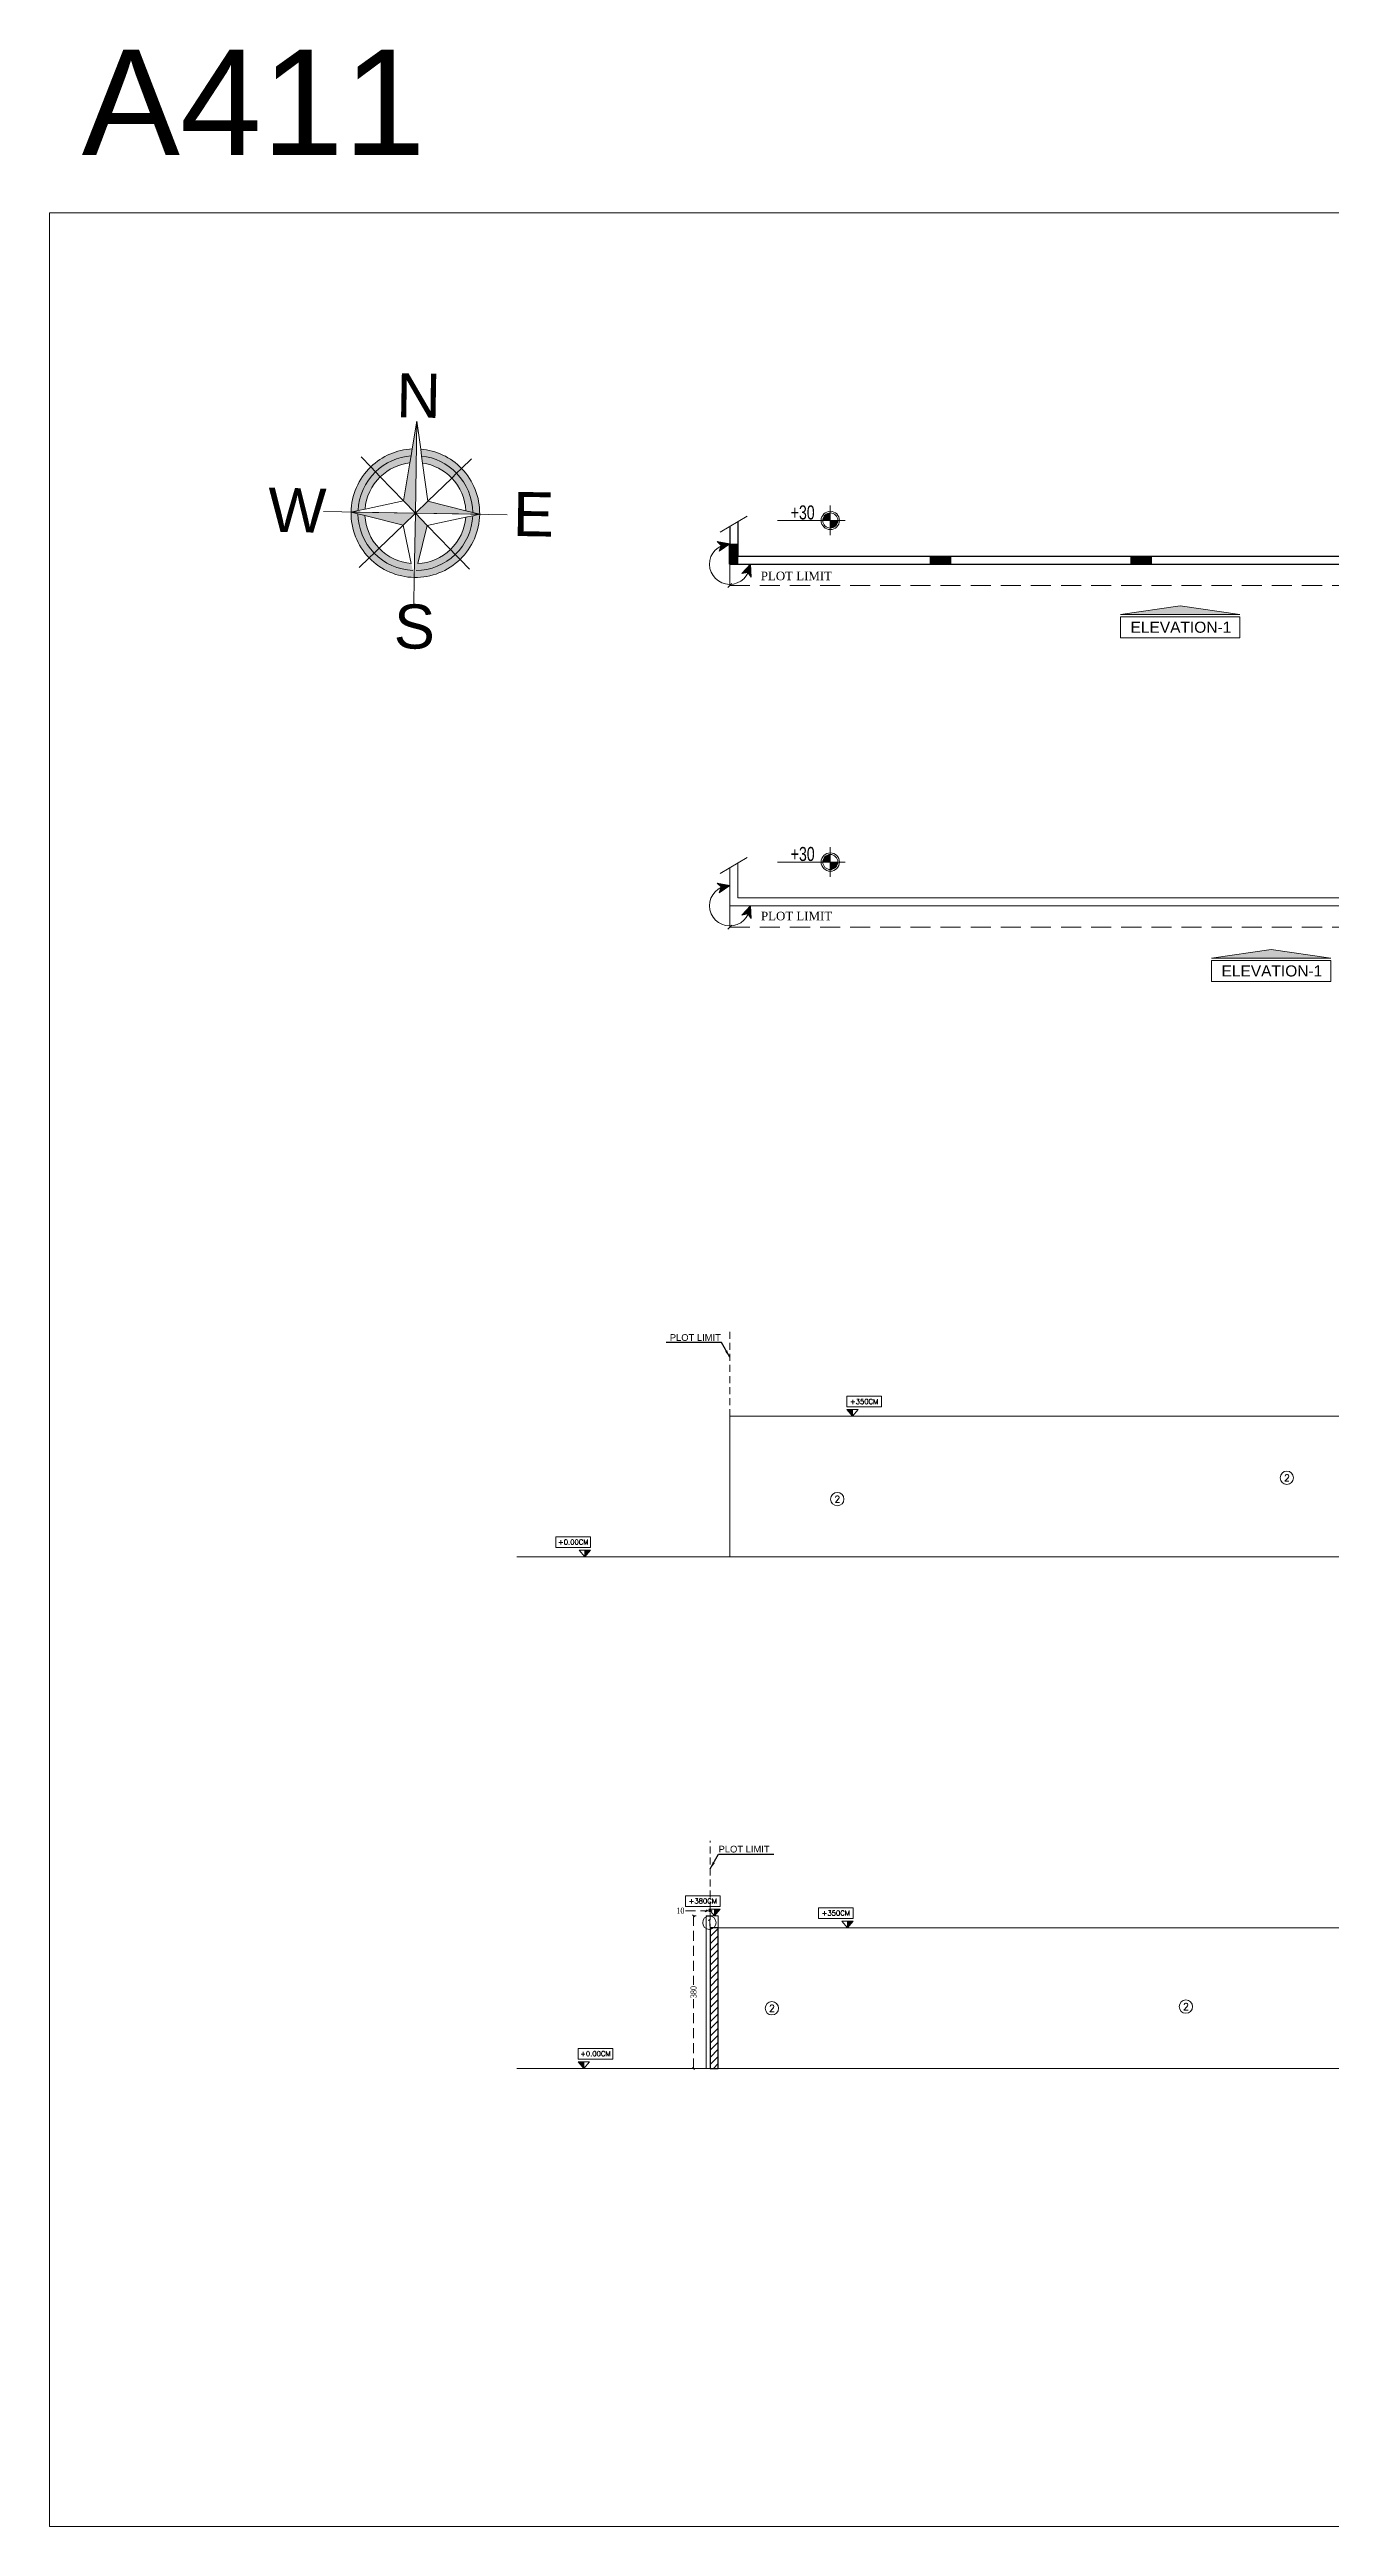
# Model space of a CAD drawing. Header units: inches. Extents: x -114 to 635, y -137 to 57.
# Drawn here: x 387 to 419, y -113.4 to -51.7 of the extents above; entities that cross this region are included whole.
import ezdxf
from ezdxf.enums import TextEntityAlignment as Align

# ---------------------------------------------------------------- set-up
doc = ezdxf.new("R2010")
doc.units = ezdxf.units.IN
doc.header["$MEASUREMENT"] = 0
doc.header["$PDMODE"] = 98
for name, pattern in [('ABOOD', [0.375, 0.25, -0.125]), ('DASHED', [0.75, 0.5, -0.25]), ('DASHED2', [0.375, 0.25, -0.125])]:
    doc.linetypes.add(name, pattern=pattern)
doc.layers.get('0').update_dxf_attribs({"lineweight": 5})
doc.layers.get('Defpoints').update_dxf_attribs({"lineweight": 5})
for name, color, linetype, lineweight in [('A-ARROW', 1, 'Continuous', 5), ('A-ELEVATION TAG', 230, 'Continuous', 5), ('A-FIN TAG', 1, 'Continuous', 9), ('A-FLOOR LINE', 5, 'Continuous', 20), ('A-HATCH SEC', 8, 'Continuous', 5), ('A-LEVEL TEXT', 3, 'Continuous', 5), ('A-PLOT LIMIT', 1, 'Continuous', 0), ('BORDER A2', 7, 'Continuous', 50), ('BOUNDARY WALL', 3, 'Continuous', 18), ('COLUMNS HATCH', 1, 'Continuous', 5), ('dim', 1, 'Continuous', 9), ('DIM.', 1, 'Continuous', 5), ('ELEVATION 02', 3, 'Continuous', 18), ('LEVEL SYMBOL', 8, 'Continuous', 5), ('LEVELS', 251, 'Continuous', 5), ('PROPOSED COLUMNS', 6, 'Continuous', 30), ('WALL PROPOSED', 7, 'Continuous', 30)]:
    doc.layers.add(name, color=color, linetype=linetype, lineweight=lineweight)
doc.styles.add('002-F.FLOOR PLAN$0$xref plans$0$ATTRIBUTE', font='BKANT.TTF')
doc.styles.add('Arial', font='arial.ttf')
doc.styles.add('BORDER', font='times.ttf', dxfattribs={"height": 0.2})
doc.styles.add('COMP', font='complex_.ttf')
doc.styles.add('ROMANS', font='romans.shx', dxfattribs={"width": 0.7})
doc.styles.add('ST', font='times.ttf', dxfattribs={"width": 0.8})
doc.styles.get("Standard").update_dxf_attribs({"font": 'arial.ttf'})
doc.styles.add('TEXTN', font='arial.ttf', dxfattribs={"height": 0.2})
doc.styles.add('TEXTS', font='arial.ttf', dxfattribs={"width": 0.8})
doc.dimstyles.new('RASH PLAN', dxfattribs={"dimtxt": 0.15, "dimasz": 0.05, "dimexe": 0, "dimexo": 0.1, "dimgap": 0.05, "dimtad": 0, "dimdec": 0, "dimlfac": 100, "dimzin": 0, "dimdsep": 46, "dimtxsty": 'ST', "dimblk": 'OBLIQUE', "dimcen": 0.09, "dimclrd": 200, "dimclre": 6, "dimclrt": 1, "dimadec": 0, "dimazin": 0, "dimtfac": 1, "dimtdec": 0, "dimtmove": 1, "dimatfit": 3, "dimldrblk": 'OBLIQUE', "dimfxl": 0, "dimtolj": 1, "dimtzin": 0, "dimlwd": -1, "dimlwe": -1, "dimarcsym": 0})
doc.dimstyles.new('SITE RASH', dxfattribs={"dimtxt": 0.3, "dimasz": 0.1, "dimexe": 0, "dimexo": 0, "dimgap": 0.05, "dimtad": 0, "dimdec": 0, "dimlfac": 100, "dimzin": 0, "dimdsep": 46, "dimtxsty": 'Arial', "dimblk": 'OBLIQUE', "dimcen": 0.05, "dimclrd": 256, "dimclre": 256, "dimclrt": 256, "dimadec": 0, "dimazin": 0, "dimtfac": 10, "dimtdec": 0, "dimtix": 1, "dimtofl": 0, "dimtmove": 1, "dimatfit": 2, "dimldrblk": 'OBLIQUE', "dimfxl": 0.05, "dimtolj": 1, "dimtzin": 0, "dimlwd": -1, "dimlwe": -1, "dimarcsym": 0})
doc.dimstyles.get("Standard").update_dxf_attribs({"dimtxt": 0.18, "dimasz": 0.18, "dimexe": 0.18, "dimexo": 0.0625, "dimgap": 0.09, "dimtad": 0, "dimtih": 1, "dimtoh": 1, "dimdec": 4, "dimzin": 0, "dimdsep": 46, "dimtxsty": 'Standard', "dimcen": 0.09, "dimadec": 0, "dimazin": 0, "dimtfac": 1, "dimtdec": 4, "dimtofl": 0, "dimtmove": 0, "dimatfit": 3, "dimfxl": 1, "dimtolj": 1, "dimtzin": 0, "dimarcsym": 0})

# ---------------------------------------------------------------- blocks, each defined once
blk = doc.blocks.new('_Oblique')
at = {"color": 0, "lineweight": -2}
blk.add_line((-0.5, -0.5), (0.5, 0.5), dxfattribs=at)
blk = doc.blocks.new('*D885')
at = {"layer": 'Defpoints', "color": 0, "transparency": 16777216}
for p in [(403.9759127992073, -73.06430522100902), (439.9759127992072, -73.06430522100902), (439.9759127992072, -73.59538393879322)]:
    blk.add_point(p, dxfattribs=at)
at = {"layer": 'dim', "transparency": 16777216}
for p, q in [((403.9759127992073, -73.06430522100902), (403.9759127992073, -73.59538393879322)), ((439.9759127992072, -73.06430522100902), (439.9759127992072, -73.59538393879322))]:
    blk.add_line(p, q, dxfattribs=at)
at = {"layer": 'dim', "linetype": 'DASHED', "transparency": 16777216}
for p, q in [((403.9759127992073, -73.59538393879322), (421.4785730993436, -73.59538393879322)), ((439.9759127992072, -73.59538393879322), (422.4732524990708, -73.59538393879322))]:
    blk.add_line(p, q, dxfattribs=at)
at = {"layer": 'dim', "transparency": 16777216, "xscale": 0.1, "yscale": 0.1, "zscale": 0.1, "rotation": 180}
blk.add_blockref('_Oblique', (403.9759127992073, -73.59538393879322), dxfattribs=at)
at = {"layer": 'dim', "transparency": 16777216, "xscale": 0.1, "yscale": 0.1, "zscale": 0.1}
blk.add_blockref('_Oblique', (439.9759127992072, -73.59538393879322), dxfattribs=at)
at = {"layer": 'dim', "transparency": 16777216, "insert": (421.9759127992072, -73.59538393879322), "char_height": 0.3, "attachment_point": 5, "style": 'Arial'}
blk.add_mtext('\\A1;3600', dxfattribs=at)
blk = doc.blocks.new('002-F.FLOOR PLAN$0$xref plans$0$LVL-PL')
h = blk.add_hatch(color=256)
h.paths.add_polyline_path([(0, 0.1233333333366318), (0, 0), (0.1233333333366318, 0, 0.4142135623713494)])
h.paths.add_polyline_path([(0, 3.638e-12), (-0.1233333333366318, 0, 0.4142135623713494), (0, -0.1233333333366318)])
for p, q in [((0.1999999999970896, 0), (-0.2423931623925455, 0)), ((0, 0.2423931623961835), (0, -0.2423931623961835)), ((0, 0), (0.8647632531776706, 0))]:
    blk.add_line(p, q)
for radius in [0.1500000000046361, 0.1233333333369346]:
    blk.add_circle((0, 0), radius)
at = {"style": '002-F.FLOOR PLAN$0$xref plans$0$ATTRIBUTE', "width": 0.75, "flags": 12}
for tag, p in [('LEVEL', (0.5169967120220919, 0.1508291632280816)), ('POSITION', (0.5169967120148158, -0.1541315465772186))]:
    blk.add_attdef(tag, text='', height=0.2, dxfattribs=at).set_placement(p, align=Align.MIDDLE)
blk = doc.blocks.new('*D887')
at = {"layer": 'Defpoints', "color": 0, "transparency": 16777216}
for p in [(403.9759127992073, -64.56124309815834), (439.9759127992072, -64.56124309815834), (439.9759127992072, -65.09232181594254)]:
    blk.add_point(p, dxfattribs=at)
at = {"layer": 'dim', "transparency": 16777216}
for p, q in [((403.9759127992073, -64.56124309815834), (403.9759127992073, -65.09232181594254)), ((439.9759127992072, -64.56124309815834), (439.9759127992072, -65.09232181594254))]:
    blk.add_line(p, q, dxfattribs=at)
at = {"layer": 'dim', "linetype": 'DASHED', "transparency": 16777216}
for p, q in [((403.9759127992073, -65.09232181594254), (421.4785730993436, -65.09232181594254)), ((439.9759127992072, -65.09232181594254), (422.4732524990708, -65.09232181594254))]:
    blk.add_line(p, q, dxfattribs=at)
at = {"layer": 'dim', "transparency": 16777216, "xscale": 0.1, "yscale": 0.1, "zscale": 0.1, "rotation": 180}
blk.add_blockref('_Oblique', (403.9759127992073, -65.09232181594254), dxfattribs=at)
at = {"layer": 'dim', "transparency": 16777216, "xscale": 0.1, "yscale": 0.1, "zscale": 0.1}
blk.add_blockref('_Oblique', (439.9759127992072, -65.09232181594254), dxfattribs=at)
at = {"layer": 'dim', "transparency": 16777216, "insert": (421.9759127992072, -65.09232181594254), "char_height": 0.3, "attachment_point": 5, "style": 'Arial'}
blk.add_mtext('\\A1;3600', dxfattribs=at)
blk = doc.blocks.new('TAG-ELE-LVL')
at = {"layer": 'LEVEL SYMBOL'}
for p, q in [((-0.2097749077938715, 0.3499999999999659), (-0.2097749077943263, 0.7499999999999432)), ((-0.2097749077943263, 0.7499999999999432), (1.090225092205398, 0.7499999999999432)), ((-0.2097749077938715, 0.3499999999999659), (1.090225092205854, 0.3499999999999091)), ((0, 0), (4.547e-13, 0.2500000000001137)), ((1.090225092205854, 0.3499999999999091), (1.090225092205398, 0.7499999999999432))]:
    blk.add_line(p, q, dxfattribs=at)
blk.add_lwpolyline([(0, 0), (0.2097749077943263, 0.2500000000001137), (-0.2097749077938715, 0.2500000000000568)], close=True, dxfattribs=at)
blk.add_solid([(-0.2097749077938715, 0.2500000000000568), (0, 0), (4.547e-13, 0.2500000000001137)], dxfattribs=at)
at = {"layer": 'LEVEL SYMBOL', "style": 'TEXTN', "width": 0.7499999972715159}
blk.add_attdef('-', (0.3613475380338968, 0.0699743482624058), '', height=0.175, dxfattribs=at)
at = {"layer": 'LEVELS', "color": 1, "style": 'TEXTS', "width": 0.7499999972715159}
blk.add_attdef('FLOOR-NAME', text='', height=0.2500000000509317, dxfattribs=at).set_placement((-0.2097749077943263, 0.7999999999999547), align=Align.BOTTOM_LEFT)
blk.add_attdef('LVL', text='', height=0.2250000000458385, dxfattribs=at).set_placement((0.4402250922057648, 0.5499999999999547), align=Align.MIDDLE_CENTER)
blk = doc.blocks.new('*D892')
at = {"layer": 'Defpoints', "color": 0, "transparency": 16777216}
for p in [(403.0739400346907, -98.21005768190207), (403.2412967461511, -98.21005768190207), (403.3904686804305, -102.010057681902)]:
    blk.add_point(p, dxfattribs=at)
at = {"layer": 'DIM.', "color": 6, "transparency": 16777216}
for p, q in [((403.1412967461511, -98.21005768190207), (403.0739400346907, -98.21005768190207)), ((403.2904686804305, -102.010057681902), (403.0739400346907, -102.010057681902))]:
    blk.add_line(p, q, dxfattribs=at)
at = {"layer": 'DIM.', "color": 200, "linetype": 'DASHED2', "transparency": 16777216}
for p, q in [((403.0739400346907, -98.21005768190207), (403.0739400346907, -99.93391492775638)), ((403.0739400346907, -102.010057681902), (403.0739400346907, -100.2862004360477))]:
    blk.add_line(p, q, dxfattribs=at)
at = {"layer": 'DIM.', "color": 200, "transparency": 16777216, "xscale": 0.05, "yscale": 0.05, "zscale": 0.05}
for p, rotation in [((403.0739400346907, -98.21005768190207), 90), ((403.0739400346907, -102.010057681902), 270)]:
    blk.add_blockref('_Oblique', p, dxfattribs=dict(at, rotation=rotation))
at = {"layer": 'DIM.', "color": 1, "transparency": 16777216, "insert": (403.0739400346906, -100.1100576819021), "char_height": 0.15, "attachment_point": 5, "rotation": 90, "style": 'ST'}
blk.add_mtext('\\A1;380', dxfattribs=at)
blk = doc.blocks.new('*D890')
at = {"layer": 'Defpoints', "color": 0, "transparency": 16777216}
for p in [(403.3904686804303, -98.08677116661701), (403.3904686804303, -98.21005768190196), (403.4904685600439, -98.21005768190196)]:
    blk.add_point(p, dxfattribs=at)
at = {"layer": 'DIM.', "color": 200, "linetype": 'DASHED2', "transparency": 16777216}
for p, q in [((402.8733918114055, -98.08677116661701), (403.3904686804303, -98.08677116661701)), ((403.3904686804303, -98.08677116661701), (403.3404686804303, -98.08677116661701)), ((403.4904685600439, -98.08677116661701), (403.3904686804303, -98.08677116661701)), ((403.4904685600439, -98.08677116661701), (403.3904686804303, -98.08677116661701)), ((403.4904685600439, -98.08677116661701), (403.5404685600439, -98.08677116661701))]:
    blk.add_line(p, q, dxfattribs=at)
at = {"layer": 'DIM.', "color": 6, "transparency": 16777216}
for p, q in [((403.3904686804303, -98.11005768190196), (403.3904686804303, -98.08677116661701)), ((403.4904685600439, -98.11005768190196), (403.4904685600439, -98.08677116661701))]:
    blk.add_line(p, q, dxfattribs=at)
at = {"layer": 'DIM.', "color": 200, "transparency": 16777216, "xscale": 0.05, "yscale": 0.05, "zscale": 0.05}
blk.add_blockref('_Oblique', (403.3904686804303, -98.08677116661701), dxfattribs=at)
at = {"layer": 'DIM.', "color": 200, "transparency": 16777216, "xscale": 0.05, "yscale": 0.05, "zscale": 0.05, "rotation": 180}
blk.add_blockref('_Oblique', (403.4904685600439, -98.08677116661701), dxfattribs=at)
at = {"layer": 'DIM.', "color": 1, "transparency": 16777216, "insert": (402.7483377378655, -98.08677116661701), "char_height": 0.15, "attachment_point": 5, "style": 'ST'}
blk.add_mtext('\\A1;10', dxfattribs=at)
blk = doc.blocks.new('NOTH')
at = {"layer": 'A-ARROW'}
h = blk.add_hatch(color=256, dxfattribs=at)
h.paths.add_polyline_path([(0.7367880207187341, 0), (0.6575899677640109, 0.0183679669693504), (0.5777283029631805, 0.0368898418159631), (0.138709133292366, 0.1387091331513375), (1.847e-13, -3.695e-13)])
h.paths.add_polyline_path([(1.421e-13, 1.052554315272032), (-0.0481682284584935, 0.7352118123715456), (-0.0603320410307902, 0.6550740360918894), (-0.0725869453558943, 0.5743361277810948), (-0.1387091332541104, 0.138709133151707), (1.847e-13, -3.695e-13)])
h.paths.add_polyline_path([(-0.7367880206932682, 5.4e-13), (-0.6575899677639683, -0.0183679669692367), (-0.5777283029244984, -0.036889841816361), (-0.1387091332536698, -0.138709133151707), (1.847e-13, -3.695e-13)])
h.paths.add_polyline_path([(0.1387091332923234, -0.1387091331515364), (1.847e-13, -3.695e-13), (-1.847e-13, -0.736788020910808), (0.018367967033555, -0.6575899678792894), (0.0368898419054631, -0.5777283031165439)])
h = blk.add_hatch(color=256, dxfattribs=at)
edge = h.paths.add_edge_path()
edge.add_ellipse((1.847e-13, -3.695e-13), major_axis=(-0.4651676837564604, 0.4651676837565617), ratio=0.9999999998919108, start_angle=-89.99999999921107, end_angle=-50.262072299546)
edge.add_line((0.060332041053556, 0.6550740361128362), (0.0725869453426498, 0.574336127870339))
edge.add_ellipse((1.847e-13, -3.695e-13), major_axis=(0.4093475616569167, 0.4093475616568277), ratio=0.9999999997555454, start_angle=0, end_angle=37.79691486913919, ccw=False)
edge.add_line((0.4093475615218411, 0.4093475617780201), (0.4651676837811465, 0.4651676836406013))
edge = h.paths.add_edge_path()
edge.add_ellipse((1.847e-13, -3.695e-13), major_axis=(0.5209878057300275, 0.5209878057299147), ratio=0.9999999999968756, start_angle=314.9999999999104, end_angle=359.9999999985911)
edge.add_line((0.5209878057426921, 0.5209878057171125), (0.465167683772478, 0.4651676836316483))
edge.add_ellipse((1.847e-13, -3.695e-13), major_axis=(-0.4651676837320017, 0.4651676837321025), ratio=0.9999999999444913, start_angle=226.5999839728725, end_angle=270.00000000078893, ccw=False)
edge.add_line((0.6575899677875441, 0.0183679669641208), (0.7367880206930125, 5.854899898238841e-12))
edge = h.paths.add_edge_path()
edge.add_ellipse((1.847e-13, -3.695e-13), major_axis=(-0.4093475616568274, 0.4093475616569162), ratio=0.9999999999629564, start_angle=180, end_angle=221.34643715917, ccw=False)
edge.add_line((0.4093475617774092, -0.4093475615211162), (0.4651676837726911, -0.4651676836316483))
edge.add_ellipse((1.847e-13, -3.695e-13), major_axis=(0.4651676837321025, 0.4651676837320017), ratio=0.9999999999444923, start_angle=269.9999999992111, end_angle=313.4000160271274)
edge.add_line((0.6575899677873595, -0.0183679669640924), (0.5777283029553502, -0.0368898418176116))
edge = h.paths.add_edge_path()
edge.add_ellipse((1.847e-13, -3.695e-13), major_axis=(-0.5209878057299147, 0.5209878057300275), ratio=0.99999999996475, start_angle=134.9999999989901, end_angle=180.0000000014088)
edge.add_line((0.5209878057425783, -0.5209878057169705), (0.4651676837806919, -0.4651676836396632))
edge.add_ellipse((1.847e-13, -3.695e-13), major_axis=(0.4651676837133373, 0.4651676837132369), ratio=0.9999999999848316, start_angle=226.5999839861861, end_angle=269.99999999921124, ccw=False)
edge.add_line((0.0183679670573298, -0.6575899677758912), (5.373120004481535e-11, -0.7367880206779205))
edge = h.paths.add_edge_path()
edge.add_ellipse((1.847e-13, -3.695e-13), major_axis=(-0.4651676837132375, 0.4651676837133383), ratio=0.9999999999848308, start_angle=90.00000000078873, end_angle=133.4000160138138)
edge.add_line((-0.0183679670313666, -0.6575899677784208), (-0.0368898418879269, -0.577728303026845))
edge.add_ellipse((1.847e-13, -3.695e-13), major_axis=(-0.4093475617746752, 0.4093475617747643), ratio=0.999999999712108, start_angle=90, end_angle=131.3464371538943, ccw=False)
edge.add_line((-0.4093475617927142, -0.4093475615366346), (-0.4651676837807062, -0.4651676836402602))
edge = h.paths.add_edge_path()
edge.add_ellipse((1.847e-13, -3.695e-13), major_axis=(-0.4651676837320017, 0.4651676837321025), ratio=0.9999999999444913, start_angle=46.59998397287251, end_angle=90.00000000078887, ccw=False)
edge.add_line((-0.6575899677872316, -0.0183679669642061), (-0.7367880206930693, -1.704990315598565e-13))
edge.add_ellipse((1.847e-13, -3.695e-13), major_axis=(0.5209878057300275, 0.5209878057299147), ratio=0.9999999999968756, start_angle=134.9999999999105, end_angle=179.9999999985912)
edge.add_line((-0.5209878057426778, -0.5209878057170556), (-0.465167683772464, -0.4651676836315917))
edge = h.paths.add_edge_path()
edge.add_ellipse((1.847e-13, -3.695e-13), major_axis=(0.4651676837321025, 0.4651676837320017), ratio=0.9999999999444923, start_angle=89.99999999921107, end_angle=133.4000160271275)
edge.add_line((-0.6575899677872316, 0.0183679669641208), (-0.577728302956416, 0.0368898418086303))
edge.add_ellipse((1.847e-13, -3.695e-13), major_axis=(-0.4093475616568274, 0.4093475616569162), ratio=0.9999999999629564, start_angle=0, end_angle=41.34643715916991, ccw=False)
edge.add_line((-0.4093475615365493, 0.4093475617927709), (-0.4651676837725063, 0.4651676836317053))
edge = h.paths.add_edge_path()
edge.add_ellipse((1.847e-13, -3.695e-13), major_axis=(-0.5209878057299147, 0.5209878057300275), ratio=0.9999999999105192, start_angle=-41.2515596892217, end_angle=1.40879490012606e-09)
edge.add_line((-0.5209878057428057, 0.5209878057170556), (-0.465167683781374, 0.4651676836403455))
edge.add_ellipse((1.847e-13, -3.695e-13), major_axis=(0.4651676837565617, 0.4651676837564604), ratio=0.9999999998919108, start_angle=50.26207229954599, end_angle=89.99999999921113, ccw=False)
edge.add_line((-0.0603320410271522, 0.6550740361169858), (-0.048168228446599, 0.7352118124497622))
h = blk.add_hatch(color=256, dxfattribs=at)
edge = h.paths.add_edge_path()
edge.add_ellipse((1.847e-13, -3.695e-13), major_axis=(0.5209878057300275, 0.5209878057299147), ratio=0.9999999999105188, start_angle=359.9999999985911, end_angle=401.2515596892217)
edge.add_line((0.0481682284466558, 0.7352118124500179), (0.0603320410534565, 0.6550740361133764))
edge.add_ellipse((1.847e-13, -3.695e-13), major_axis=(-0.4651676837564604, 0.4651676837565617), ratio=0.9999999998919108, start_angle=-89.99999999921113, end_angle=-50.26207229954548, ccw=False)
edge.add_line((0.4651676837811607, 0.465167683639919), (0.5209878057428199, 0.520987805716743))
edge = h.paths.add_edge_path()
edge.add_ellipse((1.847e-13, -3.695e-13), major_axis=(0.4093475616569168, 0.4093475616568273), ratio=0.9999999999629559, start_angle=318.6535628408301, end_angle=360, ccw=False)
edge.add_line((0.5777283029555207, 0.0368898418178105), (0.6575899677874733, 0.0183679669639503))
edge.add_ellipse((1.847e-13, -3.695e-13), major_axis=(-0.4651676837320017, 0.4651676837321025), ratio=0.9999999999444913, start_angle=226.5999839728724, end_angle=270.0000000007889)
edge.add_line((0.4651676837726061, 0.4651676836312788), (0.409347561536521, 0.4093475617922311))
edge = h.paths.add_edge_path()
edge.add_ellipse((1.847e-13, -3.695e-13), major_axis=(0.4651676837321025, 0.4651676837320017), ratio=0.9999999999444923, start_angle=269.99999999921124, end_angle=313.40001602712755, ccw=False)
edge.add_line((0.4651676837726626, -0.4651676836317053), (0.5209878057427915, -0.5209878057170843))
edge.add_ellipse((1.847e-13, -3.695e-13), major_axis=(-0.5209878057299129, 0.5209878057300266), ratio=0.9999999999968752, start_angle=180.0000000014088, end_angle=225.0000000000895)
edge.add_line((0.7367880206929271, -6.1391e-12), (0.6575899677874589, -0.018367966964405))
edge = h.paths.add_edge_path()
edge.add_ellipse((1.847e-13, -3.695e-13), major_axis=(0.4093475617747643, 0.4093475617746752), ratio=0.9999999997121085, start_angle=228.6535628461057, end_angle=270, ccw=False)
edge.add_line((0.0368898419273762, -0.5777283030215871), (0.018367967057344, -0.6575899677760902))
edge.add_ellipse((1.847e-13, -3.695e-13), major_axis=(0.4651676837133373, 0.4651676837132369), ratio=0.9999999999848316, start_angle=226.599983986186, end_angle=269.9999999992111)
edge.add_line((0.4651676837808907, -0.4651676836403739), (0.4093475617927142, -0.4093475615367482))
edge = h.paths.add_edge_path()
edge.add_ellipse((1.847e-13, -3.695e-13), major_axis=(-0.4651676837132375, 0.4651676837133383), ratio=0.9999999999848308, start_angle=90.00000000078887, end_angle=133.400016013814, ccw=False)
edge.add_line((-0.465167683780962, -0.4651676836400327), (-0.520987805742877, -0.52098780571734))
edge.add_ellipse((1.847e-13, -3.695e-13), major_axis=(0.5209878057300275, 0.5209878057299147), ratio=0.9999999999647492, start_angle=179.9999999985912, end_angle=225.0000000010099)
edge.add_line((-5.3916e-11, -0.7367880206783184), (-0.0183679670313239, -0.6575899677784492))
edge = h.paths.add_edge_path()
edge.add_ellipse((1.847e-13, -3.695e-13), major_axis=(0.4093475616569168, 0.4093475616568273), ratio=0.9999999999629559, start_angle=138.6535628408301, end_angle=180, ccw=False)
edge.add_line((-0.5777283029566292, -0.0368898418086019), (-0.6575899677873025, -0.0183679669642345))
edge.add_ellipse((1.847e-13, -3.695e-13), major_axis=(-0.4651676837320017, 0.4651676837321025), ratio=0.9999999999444913, start_angle=46.59998397287242, end_angle=90.00000000078873)
edge.add_line((-0.4651676837725205, -0.4651676836315632), (-0.4093475617772527, -0.4093475615209742))
edge = h.paths.add_edge_path()
edge.add_ellipse((1.847e-13, -3.695e-13), major_axis=(-0.5209878057299129, 0.5209878057300266), ratio=0.9999999999968752, start_angle=1.408794900004402e-09, end_angle=45.00000000008949)
edge.add_line((-0.736788020693325, 4.263e-13), (-0.6575899677874874, 0.0183679669643766))
edge.add_ellipse((1.847e-13, -3.695e-13), major_axis=(0.4651676837321025, 0.4651676837320017), ratio=0.9999999999444923, start_angle=89.99999999921113, end_angle=133.4000160271276, ccw=False)
edge.add_line((-0.465167683772478, 0.4651676836313642), (-0.5209878057425926, 0.520987805716743))
edge = h.paths.add_edge_path()
edge.add_ellipse((1.847e-13, -3.695e-13), major_axis=(-0.409347561656827, 0.4093475616569161), ratio=0.9999999997555448, start_angle=-37.79691486913907, end_angle=0, ccw=False)
edge.add_line((-0.07258694534219501, 0.5743361278701685), (-0.060332041026868, 0.6550740361166733))
edge.add_ellipse((1.847e-13, -3.695e-13), major_axis=(0.4651676837565617, 0.4651676837564604), ratio=0.9999999998919108, start_angle=50.262072299546, end_angle=89.99999999921107)
edge.add_line((-0.4651676837810328, 0.465167683639919), (-0.4093475615216562, 0.4093475617776507))
for p, q in [((-5.68e-14, 1.052554315272145), (-0.0481682284583371, 0.7352118123711194)), ((-5.68e-14, 1.052554315272145), (0.0481682284587777, 0.7352118123713752)), ((0, 0), (-5.68e-14, 1.052554315272145)), ((-0.5209878057424647, 0.5209878057167145), (-0.6326280498287105, 0.6326280500851456)), ((-0.0725869453556953, 0.5743361277807538), (-0.1387091332538688, 0.1387091331513943)), ((-0.0603320410308044, 0.655074036091861), (-0.0725869453556953, 0.5743361277807538)), ((-0.0481682284583371, 0.7352118123711194), (-0.0603320410308044, 0.655074036091861)), ((0.0481682284587777, 0.7352118123713752), (0.0603320410566397, 0.6550740360920316)), ((0.0603320410566397, 0.6550740360920316), (0.0725869453562211, 0.5743361277807822)), ((0.0725869453562211, 0.5743361277807822), (0.1387091332923092, 0.1387091331512238)), ((0.5209878057427773, 0.5209878057170272), (0.632628049828611, 0.6326280500849464)), ((-0.4651676836997042, 0.4651676835587466), (-0.5209878057424647, 0.5209878057167145)), ((-0.4093475616567872, 0.4093475619131084), (-0.4651676836997042, 0.4651676835587466)), ((-0.1387091332538688, 0.1387091331513943), (-0.4093475616567872, 0.4093475619131084)), ((0.1387091332923092, 0.1387091331512238), (0.4093475616569294, 0.4093475619129663)), ((0.4093475616569294, 0.4093475619129663), (0.4651676836999883, 0.4651676835587466)), ((0.4651676836999883, 0.4651676835587466), (0.5209878057427773, 0.5209878057170272)), ((-1.052554315297524, -2.558e-13), (0, 0)), ((-0.7367880206930835, 1.705e-13), (-0.6575899677639541, 0.0183679669696346)), ((-0.7367880206930835, 1.705e-13), (-0.6575899677638973, -0.0183679669693504)), ((-0.7367880206930835, 1.705e-13), (0, 0)), ((-0.6575899677639541, 0.0183679669696346), (-0.5777283029243989, 0.0368898418156221)), ((-0.5777283029243989, 0.0368898418156221), (-0.1387091332538688, 0.1387091331513943)), ((0, 0), (-0.1387091332538688, 0.1387091331513943)), ((0, 0), (-0.1387091332536698, -0.138709133151707)), ((0, 0), (0.1387091332923092, 0.1387091331512238)), ((-5.68e-14, -0.736788020910808), (0, 0)), ((0, 0), (0.1387091332923234, -0.1387091331515364)), ((0, 0), (0.7367880207187198, -2.558e-13)), ((0, 0), (1.05255431529781, -1.421e-13)), ((0.5777283029628393, 0.03688984181602), (0.1387091332923092, 0.1387091331512238)), ((0.6575899677640962, 0.0183679669692651), (0.5777283029628393, 0.03688984181602)), ((0.7367880207187198, -2.558e-13), (0.6575899677640962, 0.0183679669692651)), ((-0.6575899677638973, -0.0183679669693504), (-0.5777283029244984, -0.036889841816361)), ((-0.5777283029244984, -0.036889841816361), (-0.1387091332536698, -0.138709133151707)), ((-0.1387091332536698, -0.138709133151707), (-0.4093475616569864, -0.409347561400523)), ((-0.036889841867449, -0.5777283031165439), (-0.1387091332536698, -0.138709133151707)), ((0.0368898419057047, -0.5777283031167997), (0.1387091332923234, -0.1387091331515364)), ((0.5777283029628535, -0.0368898418159063), (0.1387091332923234, -0.1387091331515364)), ((0.1387091332923234, -0.1387091331515364), (0.4093475616568867, -0.4093475614008071)), ((0.6575899677640252, -0.0183679669699473), (0.5777283029628535, -0.0368898418159063)), ((0.7367880207187198, -2.558e-13), (0.6575899677640252, -0.0183679669699473)), ((-0.5209878057427347, -0.5209878057173967), (-0.632628049828796, -0.6326280495724462)), ((-0.4651676836999032, -0.4651676835590309), (-0.5209878057427347, -0.5209878057173967)), ((-0.4093475616569864, -0.409347561400523), (-0.4651676836999032, -0.4651676835590309)), ((0.4093475616568867, -0.4093475614008071), (0.4651676836998889, -0.4651676835590878)), ((0.4651676836998889, -0.4651676835590878), (0.5209878057425783, -0.5209878057169705)), ((0.5209878057425783, -0.5209878057169705), (0.6326280498285402, -0.6326280495726451)), ((-5.68e-14, -1.05255431527206), (-5.68e-14, -0.736788020910808))]:
    blk.add_line(p, q, dxfattribs=at)
for major_axis, ratio, start_param, end_param in [((-0.5209878057299123, 0.5209878057300255), 0.9999999999105199, -0.7199755381598874, 2.45881e-11), ((0.4651676837565609, 0.4651676837564598), 0.9999999998919112, 0.8772386505025153, 1.570796326781126), ((-0.4093475616568267, 0.4093475616569159), 0.9999999997555448, -0.6596806115624795, 0), ((0.5209878057300255, 0.5209878057299123), 0.999999999910519, 6.283185307154998, 7.003160845339472), ((-0.4651676837564598, 0.4651676837565609), 0.9999999998919112, -1.570796326781126, -0.8772386505025153), ((0.4093475616569159, 0.4093475616568267), 0.9999999997555448, 0, 0.6596806115624795), ((-0.5209878057299127, 0.5209878057300262), 0.9999999999968756, 2.45881e-11, 0.7853981633990103), ((0.4651676837321023, 0.4651676837320012), 0.9999999999444916, 1.570796326781126, 2.328269501886581), ((-0.4093475616568263, 0.4093475616569155), 0.9999999999629564, 0, 0.7216314623964455), ((0.4093475616569159, 0.4093475616568269), 0.9999999999629562, 5.561553844783139, 6.283185307179584), ((-0.4651676837320012, 0.4651676837321023), 0.999999999944491, 3.954915805293002, 4.712388980398459), ((0.5209878057300255, 0.5209878057299123), 0.999999999996876, 5.497787143780575, 6.283185307154998), ((0.5209878057300255, 0.5209878057299123), 0.999999999996876, 2.356194490190779, 3.141592653565203), ((-0.4651676837320012, 0.4651676837321023), 0.999999999944491, 0.8133231517032118, 1.570796326808665), ((0.4093475616569159, 0.4093475616568269), 0.9999999999629562, 2.419961191193345, 3.141592653589792), ((-0.4093475616568263, 0.4093475616569155), 0.9999999999629564, 3.141592653589792, 3.863224115986238), ((0.4651676837321023, 0.4651676837320012), 0.9999999999444916, 4.712388980370919, 5.469862155476373), ((-0.5209878057299127, 0.5209878057300262), 0.9999999999968756, 3.141592653614381, 3.926990816988803), ((0.5209878057300255, 0.5209878057299123), 0.9999999999647496, 3.141592653565203, 3.926990817004866), ((-0.4651676837132357, 0.4651676837133368), 0.9999999999848312, 1.570796326808665, 2.328269501654212), ((-0.4093475617746752, 0.4093475617747643), 0.9999999997121072, 1.570796326794896, 2.292427789099265), ((-0.5209878057299125, 0.5209878057300258), 0.9999999999647496, 2.356194490174718, 3.141592653614381), ((0.4651676837133376, 0.4651676837132362), 0.9999999999848316, 3.954915805525373, 4.712388980370919), ((0.4093475617747635, 0.4093475617746745), 0.999999999712108, 3.990757518080319, 4.712388980384689)]:
    blk.add_ellipse((3.553e-13, -2.842e-13), major_axis=major_axis, ratio=ratio, start_param=start_param, end_param=end_param, dxfattribs=at)
for s, p in [('N', (0.0144832284225913, 1.347818954500012)), ('W', (-1.353998589916471, 0.0105449277088212)), ('E', (1.353998589916358, 0.0105449277088212)), ('S', (0.0120693570188166, -1.298608181295634))]:
    blk.add_text(s, height=0.5052260713060049, rotation=359.9383920510186, dxfattribs=at).set_placement(p, align=Align.MIDDLE)
blk = doc.blocks.new('FINISHING TAG')
at = {"color": 1}
blk.add_circle((0, 0), 294.912, dxfattribs=at)
at = {"color": 3, "style": 'COMP'}
blk.add_attdef('0', text='', height=250, dxfattribs=at).set_placement((3.529458442256629, -1.752824859330149), align=Align.MIDDLE)

msp = doc.modelspace()

# ---------------------------------------------------------------- hatches: boundary and pattern name
at = {"layer": 'A-ELEVATION TAG'}
for points in [[(415.1955162196649, -65.59781604848251), (413.7096933987472, -65.8110574759695), (416.6813390405836, -65.8110574759686)], [(417.4613244319091, -74.15514451883723), (415.9755016109914, -74.36838594632422), (418.9471472528278, -74.36838594632331)]]:
    msp.add_hatch(color=256, dxfattribs=at).paths.add_polyline_path(points)
at = {"layer": 'A-HATCH SEC', "transparency": 33554687}
h = msp.add_hatch(dxfattribs=at)
h.set_pattern_fill('ANSI31', color=256)
h.set_pattern_definition([(45, (396.0885676084883, -40.72469551347467), (-0.08838834764831845, 0.08838834764831845), [])])
h.paths.add_polyline_path([(403.4904685600439, -102.0100576819019), (403.6904685600439, -102.0100576819019), (403.6904685600439, -98.51005768190197), (403.4904685600439, -98.51005768190197)])
at = {"layer": 'A-PLOT LIMIT'}
h = msp.add_hatch(color=256, dxfattribs=at)
h.dxf.hatch_style = 1
h.paths.add_polyline_path([(403.6617109046347, -63.99827658843526), (403.7640378534462, -64.09288506329278), (403.712792376083, -64.24024085621033), (403.9759127992075, -64.05831899398993)])
h = msp.add_hatch(color=256, dxfattribs=at)
h.dxf.hatch_style = 1
h.paths.add_polyline_path([(404.2762904845102, -64.79710407747132), (404.4292569828706, -64.76642706595374), (404.5090311667278, -64.88069713009043), (404.4923865729887, -64.56124309815857)])
h = msp.add_hatch(color=256, dxfattribs=at)
h.dxf.hatch_style = 1
h.paths.add_polyline_path([(403.6617109046347, -72.50133871128594), (403.7640378534462, -72.59594718614346), (403.712792376083, -72.74330297906101), (403.9759127992075, -72.56138111684061)])
h = msp.add_hatch(color=256, dxfattribs=at)
h.dxf.hatch_style = 1
h.paths.add_polyline_path([(404.2762904845102, -73.300166200322), (404.4292569828706, -73.26948918880441), (404.5090311667278, -73.3837592529411), (404.4923865729887, -73.06430522100925)])
at = {"layer": 'COLUMNS HATCH'}
for points in [[(404.172988695039, -64.56124309815834), (403.9729886950389, -64.56124309815834), (403.9729886950389, -64.06124309815834), (404.172988695039, -64.06124309815834)], [(409.4729886950389, -64.3612430981583), (409.4729886950389, -64.56124309815834), (408.9729886950389, -64.56124309815834), (408.9729886950389, -64.3612430981583)], [(414.4729886950389, -64.3612430981583), (414.4729886950389, -64.56124309815834), (413.9729886950389, -64.56124309815834), (413.9729886950389, -64.3612430981583)]]:
    msp.add_hatch(color=256, dxfattribs=at).paths.add_polyline_path(points)

# ---------------------------------------------------------------- linework, layer by layer
at = {"layer": 'A-ARROW'}
for points in [[(404.4923865729887, -64.56124309815857), (404.5090311667278, -64.88069713009043)], [(404.4923865729887, -73.06430522100925), (404.5090311667278, -73.3837592529411)]]:
    msp.add_lwpolyline(points, dxfattribs=at)
at = {"layer": 'A-ELEVATION TAG'}
for p, q in [((413.7096933987472, -65.8110574759695), (416.6813390405836, -65.8110574759686)), ((415.9755016109914, -74.36838594632422), (418.9471472528278, -74.36838594632331))]:
    msp.add_line(p, q, dxfattribs=at)
for points in [[(413.7096933987472, -65.8110574759695), (415.1955162196649, -65.59781604848251), (416.6813390405836, -65.8110574759686)], [(415.9755016109914, -74.36838594632422), (417.4613244319091, -74.15514451883723), (418.9471472528278, -74.36838594632331)]]:
    msp.add_lwpolyline(points, dxfattribs=at)
for points in [[(413.7096933987472, -66.39747168204588), (416.6813390405836, -66.39747168204497), (416.6813390405836, -65.87324508190807), (413.7096933987472, -65.87324508190807)], [(415.9755016109914, -74.9548001524006), (418.9471472528278, -74.95480015239968), (418.9471472528278, -74.43057355226279), (415.9755016109914, -74.43057355226279)]]:
    msp.add_lwpolyline(points, close=True, dxfattribs=at)
at = {"layer": 'A-FLOOR LINE'}
for p, q in [((398.6770237189408, -89.27268122301314), (444.7934475758744, -89.27268122301314)), ((444.7893576403103, -102.0100576819019), (398.6729337833767, -102.0100576819019))]:
    msp.add_line(p, q, dxfattribs=at)
at = {"layer": 'A-PLOT LIMIT', "linetype": 'ABOOD', "ltscale": 0.7}
for p, q in [((403.9759127992073, -85.7726812230132), (403.9759127992073, -83.61173422888439)), ((403.4904685600439, -99.95789599106874), (403.4904685600439, -96.34911068777316)), ((403.4904685600439, -99.95789599106874), (403.4904685600439, -96.34911068777316)), ((403.4904685600439, -99.95789599106874), (403.4904685600439, -96.34911068777316)), ((403.4904685600439, -99.95789599106874), (403.4904685600439, -96.34911068777316))]:
    msp.add_line(p, q, dxfattribs=at)
at = {"layer": 'A-PLOT LIMIT'}
for points in [[(403.712792376083, -64.24024085621033), (403.7640378534462, -64.09288506329278), (403.6617109046347, -63.99827658843526)], [(403.712792376083, -72.74330297906101), (403.7640378534462, -72.59594718614346), (403.6617109046347, -72.50133871128594)]]:
    msp.add_lwpolyline(points, dxfattribs=at)
for points in [[(403.6617109046347, -63.99827658843526), (403.7640378534462, -64.09288506329278), (403.712792376083, -64.24024085621033), (403.9759127992075, -64.05831899398993)], [(404.2762904845102, -64.79710407747132), (404.4292569828706, -64.76642706595374), (404.5090311667278, -64.88069713009043), (404.4923865729887, -64.56124309815857)], [(403.6617109046347, -72.50133871128594), (403.7640378534462, -72.59594718614346), (403.712792376083, -72.74330297906101), (403.9759127992075, -72.56138111684061)], [(404.2762904845102, -73.300166200322), (404.4292569828706, -73.26948918880441), (404.5090311667278, -73.3837592529411), (404.4923865729887, -73.06430522100925)]]:
    msp.add_lwpolyline(points, close=True, dxfattribs=at)
for centre in [(403.9759127992073, -64.56124309815834), (403.9759127992073, -73.06430522100902)]:
    msp.add_arc(centre, 0.5032509203722197, 91.80245099655771, 358.3300720907675, dxfattribs=at)
at = {"layer": 'BORDER A2', "lineweight": 5}
msp.add_lwpolyline([(387.0379714153886, -113.4145161599681), (457.3379714153886, -113.4145161599681), (457.3379714153886, -55.81451615996809), (387.0379714153886, -55.81451615996809)], close=True, dxfattribs=at)
at = {"layer": 'BOUNDARY WALL'}
for points in [[(403.9759127992073, -72.12454108138164), (403.9759127992073, -73.06430522100902), (439.9759127992072, -73.06430522100902), (439.9759127992072, -72.46430579128617)], [(404.1759127992073, -72.00659476486277), (404.1759127992073, -72.8643052210092), (439.7759127992072, -72.8643052210092), (439.7759127992072, -72.46430579128605)]]:
    msp.add_lwpolyline(points, dxfattribs=at)
at = {"layer": 'dim'}
for p, q in [((403.7376485035108, -63.76199093870775), (404.4134976755801, -63.36342133686833)), ((403.7376485035108, -72.26505306155843), (404.4134976755801, -71.866483459719))]:
    msp.add_line(p, q, dxfattribs=at)
at = {"layer": 'ELEVATION 02'}
for p, q in [((403.9759127992073, -85.7726812230132), (403.9759127992073, -89.27268122301314)), ((403.3904686804303, -98.21005768190196), (403.3904686804303, -102.0100576819019)), ((403.6904685600439, -98.21005768190193), (403.3904686804303, -98.21005768190196)), ((403.6904685600439, -98.2100576819019), (403.6904685600439, -98.51005768190197))]:
    msp.add_line(p, q, dxfattribs=at)
for points in [[(439.7759127992072, -85.7726812230132), (403.9759127992073, -85.7726812230132)], [(403.6904685600439, -98.51005768190197), (439.4904685600438, -98.51005768190197)]]:
    msp.add_lwpolyline(points, dxfattribs=at)
at = {"layer": 'PROPOSED COLUMNS'}
for points in [[(404.172988695039, -64.56124309815834), (403.9729886950389, -64.56124309815834), (403.9729886950389, -64.06124309815834), (404.172988695039, -64.06124309815834)], [(409.4729886950389, -64.3612430981583), (409.4729886950389, -64.56124309815834), (408.9729886950389, -64.56124309815834), (408.9729886950389, -64.3612430981583)], [(414.4729886950389, -64.3612430981583), (414.4729886950389, -64.56124309815834), (413.9729886950389, -64.56124309815834), (413.9729886950389, -64.3612430981583)]]:
    msp.add_lwpolyline(points, close=True, dxfattribs=at)
at = {"layer": 'WALL PROPOSED'}
for points in [[(404.1759127992073, -63.50353264201209), (404.1759127992073, -64.36124309815852), (439.7759127992072, -64.36124309815852), (439.7759127992072, -63.96124366843537)], [(403.9759127992073, -63.62147895853096), (403.9759127992073, -64.56124309815834), (439.9759127992072, -64.56124309815834), (439.9759127992072, -63.96124366843549)]]:
    msp.add_lwpolyline(points, dxfattribs=at)
msp.add_lwpolyline([(403.4904685600439, -102.0100576819019), (403.6904685600439, -102.0100576819019), (403.6904685600439, -98.51005768190197), (403.4904685600439, -98.51005768190197)], close=True, dxfattribs=at)

# ---------------------------------------------------------------- block references
at = {"layer": 'A-ARROW', "xscale": 2.17312517487947, "yscale": 2.17312517487947, "zscale": 2.17312517487947, "rotation": 359.0250964440875}
msp.add_blockref('NOTH', (396.1482701173464, -63.29045698727901), dxfattribs=at)
at = {"layer": 'A-FIN TAG'}
ref = msp.add_blockref('FINISHING TAG', (417.848508775753, -87.30715155387975), dxfattribs=dict(at, xscale=0.0005631999999877735, yscale=0.0005631999999877735, zscale=0.0005631999999877735))
ref.add_attrib('0', '2', dxfattribs={"layer": '0', "color": 3, "height": 0.16896, "style": 'COMP'}).set_placement((417.8508941249466, -87.3083361830328), align=Align.MIDDLE)
ref = msp.add_blockref('FINISHING TAG', (406.6542248602899, -87.83750434815988), dxfattribs=dict(at, xscale=0.0005631999999877735, yscale=0.0005631999999877735, zscale=0.0005631999999877735))
ref.add_attrib('0', '2', dxfattribs={"layer": '0', "color": 3, "height": 0.16896, "style": 'COMP'}).set_placement((406.6566102094836, -87.83868897731293), align=Align.MIDDLE)
ref = msp.add_blockref('FINISHING TAG', (403.4686084807815, -98.3828273726193), dxfattribs=dict(at, xscale=0.0005631999999877735, yscale=0.0005631999999877735, zscale=0.0005631999999877735))
ref.add_attrib('0', '1', dxfattribs={"layer": '0', "color": 3, "height": 0.16896, "style": 'COMP'}).set_placement((403.4709938299752, -98.38401200177235), align=Align.MIDDLE)
ref = msp.add_blockref('FINISHING TAG', (405.0259210247262, -100.5145804444701), dxfattribs=dict(at, xscale=0.0005631999999877735, yscale=0.0005631999999877735, zscale=0.0005631999999877735))
ref.add_attrib('0', '2', dxfattribs={"layer": '0', "color": 3, "height": 0.16896, "style": 'COMP'}).set_placement((405.0283063739199, -100.5157650736231), align=Align.MIDDLE)
ref = msp.add_blockref('FINISHING TAG', (415.3354663441472, -100.47336202881), dxfattribs=dict(at, xscale=0.0005631999999877735, yscale=0.0005631999999877735, zscale=0.0005631999999877735))
ref.add_attrib('0', '2', dxfattribs={"layer": '0', "color": 3, "height": 0.16896, "style": 'COMP'}).set_placement((415.3378516933409, -100.4745466579631), align=Align.MIDDLE)
at = {"layer": 'LEVEL SYMBOL', "linetype": 'Continuous', "lineweight": 0}
ref = msp.add_blockref('002-F.FLOOR PLAN$0$xref plans$0$LVL-PL', (406.4806204681813, -63.47332136881425), dxfattribs=dict(at, xscale=-1.524000000000014, yscale=1.524000000000014, zscale=1.524000000000014))
ref.add_attrib('LEVEL', '+30', dxfattribs={"layer": '0', "lineweight": 5, "height": 0.3499999999999999, "rotation": 7.221692843728533e-07, "style": '002-F.FLOOR PLAN$0$xref plans$0$ATTRIBUTE', "width": 0.7500000000000003}).set_placement((405.7929960387823, -63.27271310569097), align=Align.MIDDLE)
ref = msp.add_blockref('002-F.FLOOR PLAN$0$xref plans$0$LVL-PL', (406.4806204681813, -71.97638349166493), dxfattribs=dict(at, xscale=-1.524000000000014, yscale=1.524000000000014, zscale=1.524000000000014))
ref.add_attrib('LEVEL', '+30', dxfattribs={"layer": '0', "lineweight": 5, "height": 0.3499999999999999, "rotation": 7.221692843728533e-07, "style": '002-F.FLOOR PLAN$0$xref plans$0$ATTRIBUTE', "width": 0.7500000000000003}).set_placement((405.7929960387823, -71.77577522854165), align=Align.MIDDLE)
at = {"layer": 'LEVEL SYMBOL'}
ref = msp.add_blockref('TAG-ELE-LVL', (407.0337897526867, -85.7737239260639), dxfattribs=dict(at, xscale=0.6652799999999388, yscale=0.6652799999999388, zscale=0.6652799999999388))
ref.add_attrib('LVL', '+350CM', dxfattribs={"layer": 'A-LEVEL TEXT', "height": 0.125, "style": 'ROMANS'}).set_placement((407.3235229298627, -85.40781992607026), align=Align.MIDDLE_CENTER)
ref = msp.add_blockref('TAG-ELE-LVL', (400.3702701739472, -89.27268392609119, -1.340165748772447e-07), dxfattribs=dict(at, xscale=-0.6652799999999388, yscale=0.6652799999999388, zscale=0.6652799999999388))
ref.add_attrib('LVL', '+0.00CM', dxfattribs={"layer": 'A-LEVEL TEXT', "height": 0.125, "style": 'ROMANS'}).set_placement((400.0805369967714, -88.90677992609756, -1.340165748772447e-07), align=Align.MIDDLE_CENTER)
ref = msp.add_blockref('TAG-ELE-LVL', (403.5961786819232, -98.21005768190196), dxfattribs=dict(at, xscale=-0.6652799999999388, yscale=0.6652799999999388, zscale=0.6652799999999388))
ref.add_attrib('LVL', '+380CM', dxfattribs={"layer": 'A-LEVEL TEXT', "height": 0.125, "style": 'ROMANS'}).set_placement((403.3064455047472, -97.84415368190832), align=Align.MIDDLE_CENTER)
ref = msp.add_blockref('TAG-ELE-LVL', (406.9083255518505, -98.51005768190197), dxfattribs=dict(at, xscale=-0.6652799999999388, yscale=0.6652799999999388, zscale=0.6652799999999388))
ref.add_attrib('LVL', '+350CM', dxfattribs={"layer": 'A-LEVEL TEXT', "height": 0.125, "style": 'ROMANS'}).set_placement((406.6185923746745, -98.14415368190834), align=Align.MIDDLE_CENTER)
ref = msp.add_blockref('TAG-ELE-LVL', (400.3417527105346, -102.01006038498, -1.340165748772447e-07), dxfattribs=dict(at, xscale=0.6652799999999388, yscale=0.6652799999999388, zscale=0.6652799999999388))
ref.add_attrib('LVL', '+0.00CM', dxfattribs={"layer": 'A-LEVEL TEXT', "height": 0.125, "style": 'ROMANS'}).set_placement((400.6314858877107, -101.6441563849863, -1.340165748772447e-07), align=Align.MIDDLE_CENTER)

# ---------------------------------------------------------------- texts
at = {"layer": 'A-ELEVATION TAG', "style": 'Arial'}
for p in [(415.2106099559044, -66.2686258356672), (417.4764181681486, -74.82595430602191)]:
    msp.add_text('ELEVATION-1', height=0.2761567211446908, dxfattribs=at).set_placement(p, align=Align.CENTER)
at = {"layer": 'A-LEVEL TEXT', "style": 'Arial'}
for p in [(402.4835059064466, -83.89758549215091), (403.6975151748896, -96.63496195103968), (403.6975151748896, -96.63496195103968)]:
    msp.add_text('PLOT LIMIT', height=0.1672143195867648, dxfattribs=at).set_placement(p)
at = {"layer": 'A-PLOT LIMIT', "style": 'BORDER'}
for p in [(404.7502423355336, -64.95972522210792), (404.7543340418767, -73.42650304031639)]:
    msp.add_text('PLOT LIMIT', height=0.2122674975775603, rotation=359.982946669128, dxfattribs=at).set_placement(p)
at = {"layer": 'Defpoints', "insert": (387.8407694582585, -51.74868194949627), "char_height": 2.622743879891436, "attachment_point": 1, "style": 'Arial'}
msp.add_mtext_dynamic_manual_height_columns('{\\C8;A411}', width=12.60746762298276, gutter_width=4.456214128305931, heights=[0], dxfattribs=at)

# ---------------------------------------------------------------- dimensions: what is measured, and where the dimension line sits
at = {"layer": 'dim', "color": 6}
for base, p1, p2, picture, middle in [((439.9759127992072, -65.09232181594254), (403.9759127992073, -64.56124309815834), (439.9759127992072, -64.56124309815834), '*D887', (421.9759127992072, -65.09232181594254)), ((439.9759127992072, -73.59538393879322), (403.9759127992073, -73.06430522100902), (439.9759127992072, -73.06430522100902), '*D885', (421.9759127992072, -73.59538393879322))]:
    dim = msp.add_linear_dim(base=base, p1=p1, p2=p2, dimstyle='SITE RASH', dxfattribs=at)
    dim.commit()
    dim.dimension.update_dxf_attribs({"geometry": picture, "text_midpoint": middle})
at = {"layer": 'DIM.'}
dim = msp.add_linear_dim(base=(403.3904686804303, -98.08677116661701), p1=(403.4904685600439, -98.21005768190196), p2=(403.3904686804303, -98.21005768190196), dimstyle='RASH PLAN', dxfattribs=at)
dim.commit()
dim.dimension.update_dxf_attribs({"geometry": '*D890', "text_midpoint": (402.7483377378655, -98.08798624416804), "dimtype": 160})
dim = msp.add_linear_dim(base=(403.0739400346907, -98.21005768190207), p1=(403.3904686804303, -102.0100576819019), p2=(403.2412967461509, -98.21005768190201), angle=90, dimstyle='RASH PLAN', dxfattribs=at)
dim.commit()
dim.dimension.update_dxf_attribs({"geometry": '*D892', "text_midpoint": (403.0739400346906, -100.1100576819021)})

# ---------------------------------------------------------------- leaders
at = {"layer": 'A-ARROW'}
for points in [[(403.9759475528234, -84.30603939916998, 4.468201508789349e-08), (403.7675738931126, -83.94215380816203, 4.468201508789349e-08), (402.395588869871, -83.94215380816203, 4.468201508789349e-08)], [(403.4904338064278, -97.04341585805875, 4.468201508789349e-08), (403.6988074661386, -96.67953026705081, 4.468201508789349e-08), (405.0707924893802, -96.67953026705081, 4.468201508789349e-08)], [(403.4904338064278, -97.04341585805875, 4.468201508789349e-08), (403.6988074661386, -96.67953026705081, 4.468201508789349e-08), (405.0707924893802, -96.67953026705081, 4.468201508789349e-08)]]:
    msp.add_leader(points, dimstyle='Standard', override={"dimgap": 0.09, "dimtad": 0, "dimclrd": 256}, dxfattribs=at)

doc.saveas('drawing.dxf')
